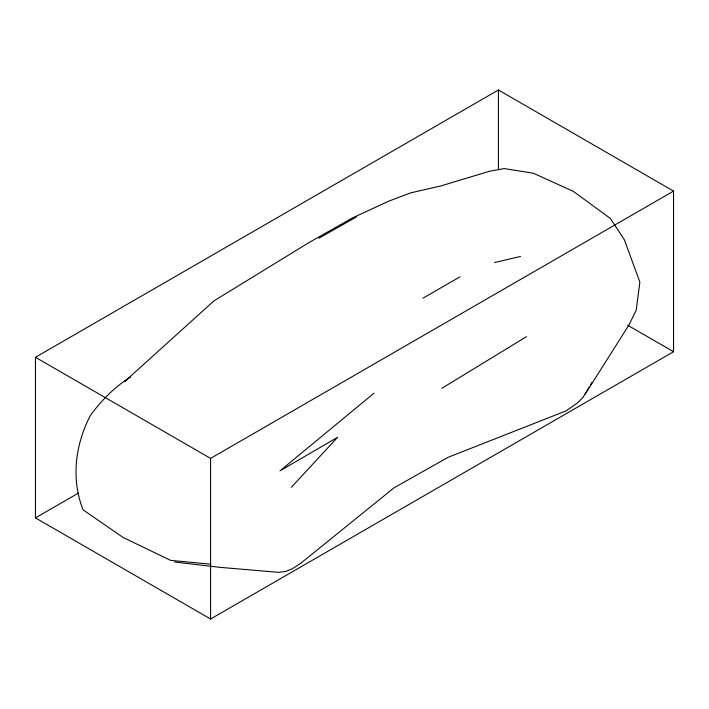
<?xml version="1.0" encoding="UTF-8"?>
<svg xmlns="http://www.w3.org/2000/svg" width="709" height="709" viewBox="0 0 709 709"><rect width="100%" height="100%" fill="white"/><g stroke="black" fill="none" stroke-linecap="round" stroke-linejoin="round"><path stroke-width="1.06" d="M589.188 387.087L582.958 397.448L577.684 402.765L566.128 410.848L447.991 457.367L394.009 487.836L300.838 563.194L292.285 568.822L285.532 571.436L278.69 572.349L219.79 567.333L174.627 561.998M590.322 385.209L592.024 382.381M585.173 394.177L628.741 325.334L636.177 310.347L639.872 282.12L624.381 239.802L610.387 218.487L573.324 191.359L533.336 173.209L504.134 168.565L489.405 171.286L441.158 185.864L410.44 192.945L388.435 201.285L352.462 217.929L308.592 242.797L214.003 300.838L124.926 381.327L127.585 379.404M291.346 487.296L337.626 437.285L279.993 470.856L373.971 393.194M130.545 377.02C114.716 386.83 101.733 400.204 90.637 415.04C75.322 443.905 70.785 479.133 83.121 509.851L123.012 537.413L170.647 560.385L210.644 564.178M441.813 388.346L526.441 336.669M35.45 357.283L498.418 89.99L673.55 191.102L673.55 351.717L210.582 619.01L35.45 517.898L35.45 357.283L210.582 458.395L673.55 191.102M35.45 517.898L78.584 492.994M422.954 298.214L460.008 276.811M318.979 238.189L356.37 216.972M494.536 262.543L520.459 256.463M627.616 325.192L673.55 351.717M498.418 89.99L498.418 169.743M210.582 458.395L210.582 619.01"/></g></svg>
